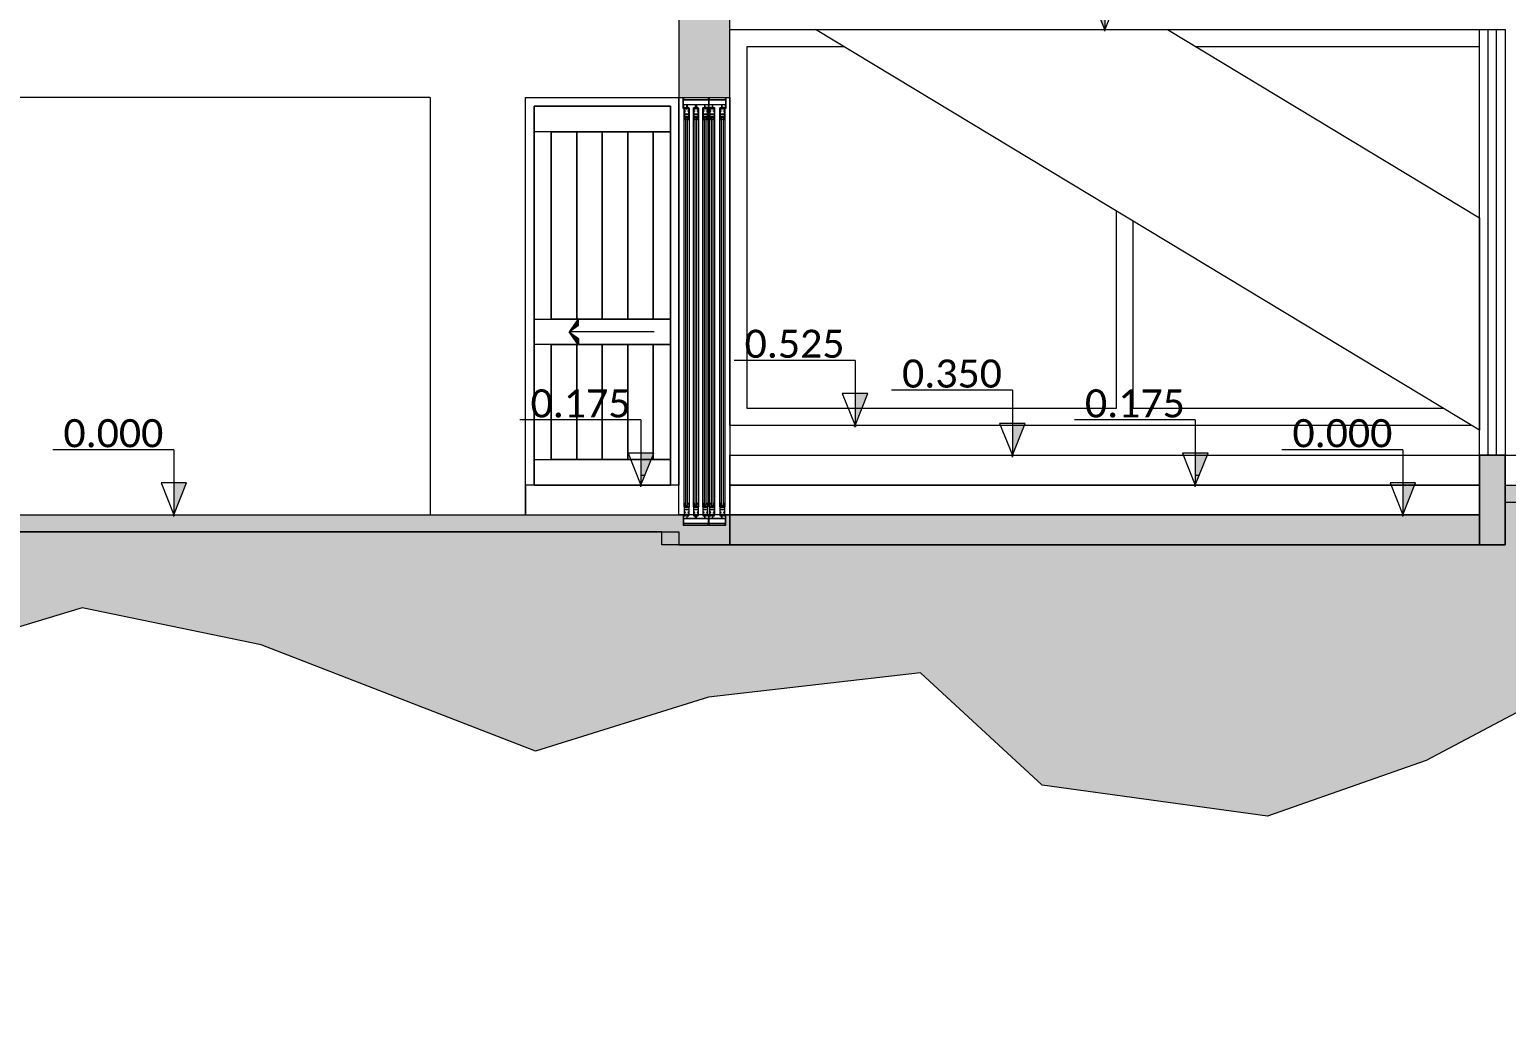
# Model space of a CAD drawing. Header units: metres. Extents: x -197 to 1099, y -24 to 14.
# Drawn here: x 121.35 to 130.03, y -2.99 to 2.85 of the extents above; entities that cross this region are included whole.
import ezdxf
from ezdxf.enums import TextEntityAlignment as Align

# ---------------------------------------------------------------- set-up
doc = ezdxf.new("R2010")
doc.units = ezdxf.units.M
doc.header["$LTSCALE"] = 0.001
doc.header["$PDMODE"] = 34
doc.header["$PDSIZE"] = 0.01
doc.layers.get('0').update_dxf_attribs({"lineweight": 13, "true_color": 0x000000})
for name, color, linetype, lineweight, true_color in [('Jach-Anotaciones-CalidaddeLínea  0.13', 7, 'Continuous', 13, 0x000000), ('Jach-Anotaciones-CalidaddeLínea 0.09', 7, 'Continuous', 9, 0x000000), ('Jach-Anotaciones-Hatch-Lum100%', 7, 'Continuous', 13, 0x000000), ('Jach-Anotaciones-Hatch-Lum50%', 9, 'Continuous', 13, 0x808080), ('Jach-Anotaciones-Hatch-Lum80%', 250, 'Continuous', 13, 0x333333), ('JACH-Anotaciones-Lineas-REFERENCIAS', 7, 'Continuous', 13, 0x000000), ('Jach-Anotaciones-LineasDetalle0.09mm', 7, 'Continuous', 15, 0x000000), ('Jach-Anotaciones-LineasDetalle0.15mm', 7, 'Continuous', 15, 0x000000), ('JACH-Anotaciones-Textos-Lum75% @ 0.075', 7, 'Continuous', 13, 0x404040), ('JACH-Arq-Puertas01-', 7, 'Continuous', 13, 0x404040)]:
    doc.layers.add(name, color=color, linetype=linetype, lineweight=lineweight, true_color=true_color)
doc.styles.add('02a-Calibri-JACH(1.8mm)', font='calibri.ttf', dxfattribs={"height": 2.2})
pattern_1 = [(0, (169.421, 45.032), (0, 6.985), [5.08, -1.905]), (90, (169.421, 45.032), (-6.985, 4e-16), [5.08, -1.905])]

# ---------------------------------------------------------------- blocks, each defined once
blk = doc.blocks.new('A$C51db089b')
at = {"layer": 'Jach-Anotaciones-Hatch-Lum50%', "lineweight": 0, "ltscale": 100}
h = blk.add_hatch(color=256, dxfattribs=at)
h.dxf.hatch_style = 1
h.paths.add_polyline_path([(0, 0.0776), (0.0554, 0.1173), (0.0554, 0.1552)])
h = blk.add_hatch(color=256, dxfattribs=at)
h.dxf.hatch_style = 1
h.paths.add_polyline_path([(0, 0.0776), (0.0554, 0.038), (0.0554, 0)])
at = {"lineweight": 0, "ltscale": 100}
for points in [[(0, 0.0776), (0.0554, 0.1173), (0.0554, 0.1552)], [(0, 0.0776), (0.0554, 0.038), (0.0554, 0)]]:
    blk.add_lwpolyline(points, close=True, dxfattribs=at)
blk.add_lwpolyline([(0.5, 0.0776), (0, 0.0776)], dxfattribs=at)
blk = doc.blocks.new('*U638')
at = {"lineweight": 0, "ltscale": 100}
h = blk.add_hatch(dxfattribs=at)
h.set_pattern_fill('ANGLE', color=256)
h.set_pattern_definition(pattern_1)
h.paths.add_polyline_path([(0, 2.5), (0, 0), (1, 2.5)])
h = blk.add_hatch(color=256, dxfattribs=at)
h.dxf.hatch_style = 1
h.paths.add_polyline_path([(0, 2.5), (0, 0), (1, 2.5)])
for points in [[(0, 5.1), (-9.47, 5.1)], [(0, 5.1), (0, 1.25)]]:
    blk.add_lwpolyline(points, dxfattribs=at)
for points in [[(0, 0), (1, 2.5), (-1, 2.5)], [(0, 2.5), (0, 0), (1, 2.5)]]:
    blk.add_lwpolyline(points, close=True, dxfattribs=at)
blk.add_point((0, 0), dxfattribs=at)
at = {"lineweight": 0, "ltscale": 100, "style": '02a-Calibri-JACH(1.8mm)'}
blk.add_attdef('ALT', text='', height=2.2, dxfattribs=at).set_placement((-4.73, 6.4), align=Align.MIDDLE_CENTER)
blk = doc.blocks.new('*U639')
at = {"lineweight": 0, "ltscale": 100}
h = blk.add_hatch(dxfattribs=at)
h.set_pattern_fill('ANGLE', color=256)
h.set_pattern_definition(pattern_1)
h.paths.add_polyline_path([(0, 2.5), (0, 0), (1, 2.5)])
h = blk.add_hatch(color=256, dxfattribs=at)
h.dxf.hatch_style = 1
h.paths.add_polyline_path([(0, 2.5), (0, 0), (1, 2.5)])
for points in [[(0, 5.1), (-9.47, 5.1)], [(0, 5.1), (0, 1.25)]]:
    blk.add_lwpolyline(points, dxfattribs=at)
for points in [[(0, 0), (1, 2.5), (-1, 2.5)], [(0, 2.5), (0, 0), (1, 2.5)]]:
    blk.add_lwpolyline(points, close=True, dxfattribs=at)
blk.add_point((0, 0), dxfattribs=at)
at = {"lineweight": 0, "ltscale": 100, "style": '02a-Calibri-JACH(1.8mm)'}
blk.add_attdef('ALT', text='', height=2.2, dxfattribs=at).set_placement((-4.73, 6.4), align=Align.MIDDLE_CENTER)
blk = doc.blocks.new('*U666')
at = {"lineweight": 0, "ltscale": 100}
h = blk.add_hatch(dxfattribs=at)
h.set_pattern_fill('ANGLE', color=256)
h.set_pattern_definition(pattern_1)
h.paths.add_polyline_path([(0, 2.5), (0, 0), (1, 2.5)])
h = blk.add_hatch(color=256, dxfattribs=at)
h.dxf.hatch_style = 1
h.paths.add_polyline_path([(0, 2.5), (0, 0), (1, 2.5)])
for points in [[(0, 5.1), (-9.47, 5.1)], [(0, 5.1), (0, 1.25)]]:
    blk.add_lwpolyline(points, dxfattribs=at)
for points in [[(0, 0), (1, 2.5), (-1, 2.5)], [(0, 2.5), (0, 0), (1, 2.5)]]:
    blk.add_lwpolyline(points, close=True, dxfattribs=at)
blk.add_point((0, 0), dxfattribs=at)
at = {"lineweight": 0, "ltscale": 100, "style": '02a-Calibri-JACH(1.8mm)'}
blk.add_attdef('ALT', text='', height=2.2, dxfattribs=at).set_placement((-4.73, 6.4), align=Align.MIDDLE_CENTER)
blk = doc.blocks.new('*U667')
at = {"lineweight": 0, "ltscale": 100}
h = blk.add_hatch(dxfattribs=at)
h.set_pattern_fill('ANGLE', color=256)
h.set_pattern_definition(pattern_1)
h.paths.add_polyline_path([(0, 2.5), (0, 0), (1, 2.5)])
h = blk.add_hatch(color=256, dxfattribs=at)
h.dxf.hatch_style = 1
h.paths.add_polyline_path([(0, 2.5), (0, 0), (1, 2.5)])
for points in [[(0, 5.1), (-9.47, 5.1)], [(0, 5.1), (0, 1.25)]]:
    blk.add_lwpolyline(points, dxfattribs=at)
for points in [[(0, 0), (1, 2.5), (-1, 2.5)], [(0, 2.5), (0, 0), (1, 2.5)]]:
    blk.add_lwpolyline(points, close=True, dxfattribs=at)
blk.add_point((0, 0), dxfattribs=at)
at = {"lineweight": 0, "ltscale": 100, "style": '02a-Calibri-JACH(1.8mm)'}
blk.add_attdef('ALT', text='', height=2.2, dxfattribs=at).set_placement((-4.73, 6.4), align=Align.MIDDLE_CENTER)
blk = doc.blocks.new('*U668')
at = {"lineweight": 0, "ltscale": 100}
h = blk.add_hatch(dxfattribs=at)
h.set_pattern_fill('ANGLE', color=256)
h.set_pattern_definition(pattern_1)
h.paths.add_polyline_path([(0, 2.5), (0, 0), (1, 2.5)])
h = blk.add_hatch(color=256, dxfattribs=at)
h.dxf.hatch_style = 1
h.paths.add_polyline_path([(0, 2.5), (0, 0), (1, 2.5)])
for points in [[(0, 5.1), (-9.47, 5.1)], [(0, 5.1), (0, 1.25)]]:
    blk.add_lwpolyline(points, dxfattribs=at)
for points in [[(0, 0), (1, 2.5), (-1, 2.5)], [(0, 2.5), (0, 0), (1, 2.5)]]:
    blk.add_lwpolyline(points, close=True, dxfattribs=at)
blk.add_point((0, 0), dxfattribs=at)
at = {"lineweight": 0, "ltscale": 100, "style": '02a-Calibri-JACH(1.8mm)'}
blk.add_attdef('ALT', text='', height=2.2, dxfattribs=at).set_placement((-4.73, 6.4), align=Align.MIDDLE_CENTER)
blk = doc.blocks.new('*U669')
at = {"lineweight": 0, "ltscale": 100}
h = blk.add_hatch(dxfattribs=at)
h.set_pattern_fill('ANGLE', color=256)
h.set_pattern_definition(pattern_1)
h.paths.add_polyline_path([(0, 2.5), (0, 0), (1, 2.5)])
h = blk.add_hatch(color=256, dxfattribs=at)
h.dxf.hatch_style = 1
h.paths.add_polyline_path([(0, 2.5), (0, 0), (1, 2.5)])
for points in [[(0, 5.1), (-9.47, 5.1)], [(0, 5.1), (0, 1.25)]]:
    blk.add_lwpolyline(points, dxfattribs=at)
for points in [[(0, 0), (1, 2.5), (-1, 2.5)], [(0, 2.5), (0, 0), (1, 2.5)]]:
    blk.add_lwpolyline(points, close=True, dxfattribs=at)
blk.add_point((0, 0), dxfattribs=at)
at = {"lineweight": 0, "ltscale": 100, "style": '02a-Calibri-JACH(1.8mm)'}
blk.add_attdef('ALT', text='', height=2.2, dxfattribs=at).set_placement((-4.73, 6.4), align=Align.MIDDLE_CENTER)
blk = doc.blocks.new('*U674')
at = {"lineweight": 0, "ltscale": 100}
h = blk.add_hatch(dxfattribs=at)
h.set_pattern_fill('ANGLE', color=256)
h.set_pattern_definition(pattern_1)
h.paths.add_polyline_path([(0, 2.5), (0, 0), (1, 2.5)])
h = blk.add_hatch(color=256, dxfattribs=at)
h.dxf.hatch_style = 1
h.paths.add_polyline_path([(0, 2.5), (0, 0), (1, 2.5)])
for points in [[(0, 5.1), (-9.47, 5.1)], [(0, 5.1), (0, 1.25)]]:
    blk.add_lwpolyline(points, dxfattribs=at)
for points in [[(0, 0), (1, 2.5), (-1, 2.5)], [(0, 2.5), (0, 0), (1, 2.5)]]:
    blk.add_lwpolyline(points, close=True, dxfattribs=at)
blk.add_point((0, 0), dxfattribs=at)
at = {"lineweight": 0, "ltscale": 100, "style": '02a-Calibri-JACH(1.8mm)'}
blk.add_attdef('ALT', text='', height=2.2, dxfattribs=at).set_placement((-4.73, 6.4), align=Align.MIDDLE_CENTER)

msp = doc.modelspace()

# ---------------------------------------------------------------- hatches: boundary and pattern name
at = {"layer": 'Jach-Anotaciones-Hatch-Lum100%', "ltscale": 100}
h = msp.add_hatch(color=256, dxfattribs=at)
h.dxf.hatch_style = 1
h.paths.add_polyline_path([(125.46665, 3.15), (125.16665, 3.15), (125.16665, 2.45), (125.46665, 2.45)])
h = msp.add_hatch(color=256, dxfattribs=at)
h.dxf.hatch_style = 1
h.paths.add_polyline_path([(129.86665, 0.35), (130.01665, 0.35), (130.01665, -0.175), (129.86665, -0.175)])
h = msp.add_hatch(color=256, dxfattribs=at)
h.dxf.hatch_style = 1
h.paths.add_polyline_path([(138.20222, -0.27395), (137.00815, -0.09982), (130.01665, 0.07497), (130.01665, 0.175), (137.01665, 0), (138.21665, -0.175)])
h = msp.add_hatch(color=256, dxfattribs=at)
h.dxf.hatch_style = 1
h.paths.add_polyline_path([(125.06665, -0.1), (115.10666, -0.1), (114.60666, -0.1), (114.60666, 0), (115.00666, 0), (118.96165, 0), (118.96165, -0.06049), (119.21165, -0.06049), (119.21165, 0), (125.19165, 0), (125.19165, -0.06049), (125.44165, -0.06049), (125.44165, 0), (125.46665, 0), (125.46665, -0.175), (125.06665, -0.175)])
at = {"layer": 'Jach-Anotaciones-Hatch-Lum50%', "ltscale": 100}
h = msp.add_hatch(dxfattribs=at)
h.set_pattern_fill('GRAVEL', color=256, scale=0.0025, angle=315)
h.set_pattern_definition([(183.0127875, (-159.9347274, 0.0125724), (-0.763321770294, -0.04490128055), [0.008543036, -0.845762091]), (139.969741, (-159.9432587, 0.0121233), (0.583716650214, -0.493914083888), [0.014660118, -1.451351222]), (87.5104471, (-159.954484, 0.0215526), (-0.044901280243, -0.94292689273), [0.010337038, -1.02336807]), (222.273689, (-159.9832208, 0.0278388), (0.942926892802, 0.853124331403), [0.013350113, -1.321660936]), (247.8336542, (-159.993099, 0.0188585), (0.31430896421, 0.763321770302), [0.013090842, -1.295995194]), (312.273689, (-159.9980382, 0.0067352), (-0.853124331403, 0.942926892802), [0.013350113, -1.321660936]), (352.6942405, (-159.989058, -0.003143), (-1.03272945393, 0.134703841757), [0.017654842, -1.747827883]), (27.2553284, (-159.9715465, -0.0053882), (1.302137137613, 0.673519208969), [0.016667988, -1.650131415]), (76.4295656, (-159.956729, 0.002245), (0.224506402944, 0.942926892732), [0.013395325, -1.326138642]), (130.2363583, (-159.953586, 0.0152664), (0.44901280597, -0.53881536733), [0.015292832, -0.749348424]), (177.3974378, (-159.9634642, 0.0269408), (-1.032729453925, 0.04490128057), [0.019776948, -1.957919313]), (93.8140748, (-159.9392176, -0.0170625), (-0.04490128056, 0.58371664787), [0.006750113, -0.668264146]), (126.4692344, (-159.9396666, -0.0103273), (0.493914086776, -0.673519208994), [0.01284205, -1.271365975]), (180, (-159.9473, 0), (-0.0449012806, -0.0449012806), [0.008980234, -0.080822328]), (158.1985905, (-159.945055, 0.008531), (0.31430896423, -0.13470384184), [0.004836033, -0.478765559]), (246.8014095, (-159.949545, 0.010327), (0.0898025612, 0.17960512243), [0.00683914, -0.335118825]), (345.9637565, (-159.952239, 0.004041), (0.22450640303, -0.0449012806), [0.011107992, -0.359157454]), (116.565051, (-159.941463, 0.001347), (0.0449012806, -0.1347038418), [0.008032179, -0.192772453]), (331.3895403, (-159.9755876, 0.03637), (0.58371664787, -0.314308964237), [0.0112522, -1.113970667]), (25.346176, (-159.9657093, 0.030982), (-0.67351920909, -0.314308964215), [0.009439974, -0.934555392]), (248.1985905, (-159.932482, 0.010327), (0.13470384184, 0.31430896423), [0.009672002, -0.47392959]), (298.6104597, (-159.9360745, 0.001347), (-0.31430896428, 0.583716647847), [0.0112522, -1.113970667]), (294.4439548, (-160.0034264, 0.008531), (-0.13470384182, 0.31430896424), [0.01085088, -0.531693358]), (249.7751406, (-159.9989363, -0.001347), (0.26940768324, 0.71842048983), [0.009091803, -0.900089835]), (21.8014095, (-159.976935, -0.035023), (0.31430896423, 0.13470384184), [0.009672003, -0.47392959]), (332.3540246, (-159.9679544, -0.031431), (-0.763321770317, 0.4041115254), [0.010644568, -1.0538094]), (24.4439548, (-159.998936, -0.013021), (-0.31430896424, -0.13470384181), [0.00542544, -0.537118798]), (56.3099325, (-159.979629, -0.032329), (0.1347038418, 0.224506403), [0.003237865, -0.320549874]), (120.9637565, (-159.977833, -0.029635), (0.0898025612, -0.1796051224), [0.013090842, -0.248726365]), (141.009006, (-159.984568, -0.0184095), (0.49391408668, -0.404111525422), [0.012131675, -1.201034122]), (258.6900675, (-159.95628, 0), (0.0449012806, 0.1347038418), [0.009158097, -0.219794409]), (308.1572266, (-159.958076, -0.0089803), (0.673519209125, -0.853124331466), [0.015988919, -1.582900227]), (15.945396, (-159.948198, -0.0215526), (-0.49391408666, -0.13470384181), [0.006537706, -0.647234808]), (45, (-159.94191, -0.019757), (2e-17, 0.089802561), [0.00381, -0.05969]), (75.2564372, (-159.984119, -0.0161645), (-0.13470384185, -0.49391408665), [0.008821674, -0.87334852]), (3.0127875, (-159.981874, -0.007633), (0.763321770294, 0.04490128055), [0.017086072, -0.837219055]), (315, (-159.96481, -0.006735), (0.089802561, -2e-17), [0.01651, -0.04699]), (280.3048465, (-159.953137, -0.0184095), (0.13470384223, -0.76332177022), [0.010040239, -0.993982918]), (209.054604, (-159.951341, -0.028288), (-0.22450640302, -0.13470384182), [0.009245727, -0.453041251]), (162.6459754, (-159.959423, -0.032778), (-1.302137137527, 0.40411152554), [0.015053627, -1.49031161]), (130.4260787, (-159.9737915, -0.0282878), (-0.538815367264, 0.628617928475), [0.015925736, -1.576646161])])
h.paths.add_polyline_path([(125.46665, 0), (129.86665, 0), (129.86665, -0.175), (125.46665, -0.175)])
at = {"layer": 'Jach-Anotaciones-Hatch-Lum80%', "ltscale": 100}
h = msp.add_hatch(dxfattribs=at)
h.set_pattern_fill('EARTH', color=256, scale=0.03, angle=45, double=1)
h.set_pattern_definition([(45, (-118.89536, 0.1), (0, 0.26940768), [0.1905, -0.1905]), (45, (-118.94587, 0.15051), (0, 0.26940768), [0.1905, -0.1905]), (45, (-118.99639, 0.20103), (0, 0.26940768), [0.1905, -0.1905]), (135, (-118.99639, 0.2347), (-0.26940768, 0), [0.1905, -0.1905]), (135, (-118.94587, 0.28522), (-0.26940768, 0), [0.1905, -0.1905]), (135, (-118.89536, 0.33573), (-0.26940768, 0), [0.1905, -0.1905])])
h.paths.add_polyline_path([(98.50666, 0.1), (98.50666, -0.3), (100.40666, -0.3), (100.40666, -1.7), (109.30666, -1.7), (109.30666, -1.31), (109.80666, -1.31), (109.80666, -1.07), (110.30666, -1.07), (110.30666, -0.83), (110.80962, -0.83), (110.80962, -0.59), (111.30666, -0.59), (111.30666, -0.35), (113.00666, -0.35), (113.00666, -0.3), (114.60666, -0.3), (114.75666, -0.3), (114.75666, -0.1), (125.16665, -0.1), (125.16665, -0.175), (125.46665, -0.175), (130.01665, -0.175), (130.01665, 0.07497), (137.01665, -0.10106), (138.20222, -0.27395), (138.21665, -0.175), (139.12761, -0.175), (139.06551, -1.16151), (138.95686, -1.58676), (136.87458, -1.46914), (135.25401, -0.88102), (133.80955, -1.14373), (132.92232, -1.55089), (130.15196, -1.12563), (129.55444, -1.44231), (128.62193, -1.76804), (127.30013, -1.58708), (126.58491, -0.92658), (125.33968, -1.07018), (124.32569, -1.38686), (122.71418, -0.76255), (121.66398, -0.5454), (120.39461, -0.92816), (119.83519, -1.25114), (118.39569, -1.33257), (117.78746, -0.93411), (117.05747, -0.84928), (116.59345, -1.1264), (115.92005, -1.33565), (114.91596, -1.39942), (114.11768, -1.66535), (113.35575, -2.18756), (112.36345, -2.32202), (111.40493, -2.32559), (110.74428, -2.90331), (109.79919, -2.79327), (108.7807, -2.62821), (108.45489, -2.76576), (107.85848, -2.77493), (106.45992, -2.87578), (104.24859, -2.72905), (102.62451, -2.49063), (101.78952, -2.47229), (101.01877, -2.98582), (100.69362, -2.82101), (99.06179, -2.55508), (98.8324, -2.27081), (98.16258, -1.57388), (96.6853, -1.36297), (95.96042, -1.37214), (93.86456, -1.76681), (91.96521, -1.39084), (91.01094, -1.05154), (90.24937, -1.30831), (90.21447, -0.74893), (90.6069, 0.1)])

# ---------------------------------------------------------------- linework, layer by layer
at = {"layer": 'Jach-Anotaciones-CalidaddeLínea  0.13', "ltscale": 100}
for points in [[(125.46665, 3.15), (125.16665, 3.15), (125.16665, 2.45), (125.46665, 2.45)], [(125.56665, 2.75), (127.73331, 2.75), (127.73331, 0.625), (125.56665, 0.625)], [(125.16665, 2.45), (125.46665, 2.45), (125.46665, 0), (125.16665, 0)], [(125.46665, 0.35), (129.86665, 0.35), (129.86665, 0.175), (125.46665, 0.175)], [(129.86665, 0.35), (130.01665, 0.35), (130.01665, -0.175), (129.86665, -0.175)], [(130.01665, 0.35), (131.26665, 0.35), (131.26665, 0.145), (130.01665, 0.175)], [(124.26665, 0), (125.16665, 0), (125.16665, 0.175), (124.26665, 0.175)], [(125.46665, 0.175), (129.86665, 0.175), (129.86665, 0), (125.46665, 0)], [(138.20222, -0.27395), (137.00815, -0.09982), (130.01665, 0.07497), (130.01665, 0.175), (137.01665, 0), (138.21665, -0.175)], [(125.06665, -0.1), (115.10666, -0.1), (114.60666, -0.1), (114.60666, 0), (115.00666, 0), (115.00666, 0), (118.96165, 0), (118.96165, -0.06049), (119.21165, -0.06049), (119.21165, 0), (125.19165, 0), (125.19165, -0.06049), (125.44165, -0.06049), (125.44165, 0), (125.46665, 0), (125.46665, -0.175), (125.06665, -0.175)], [(125.46665, 0), (129.86665, 0), (129.86665, -0.175), (125.46665, -0.175)], [(125.46665, 0), (129.86665, 0), (129.86665, -0.175), (125.46665, -0.175)]]:
    msp.add_lwpolyline(points, close=True, dxfattribs=at)
for points in [[(129.86665, 0.525), (125.46665, 0.525), (125.46665, 2.85), (129.86665, 2.85)], [(129.86665, 0.625), (127.83331, 0.625), (127.83331, 2.75), (129.86665, 2.75)], [(123.70665, 2.45), (119.36665, 2.45)], [(123.70665, 2.45), (123.70665, 0), (124.26665, 0), (124.26665, 2.45)], [(124.26665, 2.45), (125.29165, 2.45)], [(125.16665, 2.45), (125.41665, 2.45)]]:
    msp.add_lwpolyline(points, dxfattribs=at)
at = {"layer": 'Jach-Anotaciones-CalidaddeLínea 0.09'}
msp.add_lwpolyline([(130.15196, -1.12563), (129.55444, -1.44231), (128.62193, -1.76804), (127.30013, -1.58708), (126.58491, -0.92658), (125.33968, -1.07018), (124.32569, -1.38686), (122.71418, -0.76255), (121.66398, -0.5454), (120.39461, -0.92816), (119.83519, -1.25114), (118.39569, -1.33257), (117.78746, -0.93411), (117.05747, -0.84928), (116.59345, -1.1264), (115.92005, -1.33565), (114.91596, -1.39942), (114.11768, -1.66535), (113.35575, -2.18756), (112.36345, -2.32202)], dxfattribs=at)
at = {"layer": 'Jach-Anotaciones-Hatch-Lum50%', "ltscale": 100}
msp.add_lwpolyline([(125.19727, 2.35366), (125.2263, 2.35366), (125.2263, 0.04762), (125.19727, 0.04762)], close=True, dxfattribs=at)
at = {"layer": 'Jach-Anotaciones-LineasDetalle0.09mm', "ltscale": 100}
msp.add_lwpolyline([(129.96665, 2.85), (130.01665, 2.85), (130.01665, 0.35), (129.96665, 0.35)], close=True, dxfattribs=at)
at = {"layer": 'Jach-Anotaciones-LineasDetalle0.15mm', "ltscale": 100}
for points in [[(125.26665, 2.43938), (125.34028, 2.43938), (125.34028, 2.44577), (125.3397, 2.44577, -0.2763828), (125.3371, 2.44732, -0.829157), (125.3383, 2.44797, 0.2763828), (125.3397, 2.44713), (125.34028, 2.44713), (125.34028, 2.45), (125.34165, 2.45), (125.34165, 2.38643), (125.34028, 2.38643), (125.34028, 2.40717), (125.31979, 2.40717), (125.31979, 2.38643, 1), (125.32323, 2.38643), (125.32323, 2.39476), (125.32459, 2.39476), (125.32459, 2.38643, -1), (125.31843, 2.38643), (125.31843, 2.40717), (125.26973, 2.40717), (125.26973, 2.38643, -0.4142136), (125.26665, 2.38335, -0.4142136), (125.26357, 2.38643), (125.26357, 2.40717), (125.21486, 2.40717), (125.21486, 2.38643, -1), (125.2087, 2.38643), (125.2087, 2.39476), (125.21007, 2.39476), (125.21007, 2.38643, 1), (125.2135, 2.38643), (125.2135, 2.40717), (125.19301, 2.40717), (125.19301, 2.38643), (125.19165, 2.38643), (125.19165, 2.45), (125.19301, 2.45), (125.19301, 2.44713), (125.19359, 2.44713, 0.2763828), (125.19499, 2.44797, -0.829157), (125.19619, 2.44732, -0.2763828), (125.19359, 2.44577), (125.19301, 2.44577), (125.19301, 2.43938)], [(125.36357, 2.40717), (125.36486, 2.40717), (125.36486, 2.38643, -1), (125.3587, 2.38643), (125.3587, 2.39476), (125.36007, 2.39476), (125.36007, 2.38643, 1), (125.3635, 2.38643), (125.3635, 2.40717), (125.34301, 2.40717), (125.34301, 2.38643), (125.34165, 2.38643), (125.34165, 2.45), (125.34301, 2.45), (125.34301, 2.44713), (125.34359, 2.44713, 0.2763828), (125.34499, 2.44797, -0.829157), (125.34619, 2.44732, -0.2763828), (125.34359, 2.44577), (125.34301, 2.44577), (125.34301, 2.43938), (125.36665, 2.43938), (125.44028, 2.43938), (125.44028, 2.44577), (125.4397, 2.44577, -0.2763828), (125.4371, 2.44732, -0.829157), (125.4383, 2.44797, 0.2763828), (125.4397, 2.44713), (125.44028, 2.44713), (125.44028, 2.45), (125.44165, 2.45), (125.44165, 2.38643), (125.44028, 2.38643), (125.44028, 2.40717), (125.41979, 2.40717), (125.41979, 2.38643, 1), (125.42323, 2.38643), (125.42323, 2.39476), (125.42459, 2.39476), (125.42459, 2.38643, -1), (125.41843, 2.38643), (125.41843, 2.40717), (125.36973, 2.40717)], [(125.26665, 2.40717), (125.26493, 2.40717), (125.26493, 2.38643, 0.4142136), (125.26665, 2.38471, 0.4142136), (125.26836, 2.38643), (125.26836, 2.40717)], [(125.26665, -0.04987), (125.34028, -0.04987), (125.34028, -0.05626), (125.3397, -0.05626, 0.2763828), (125.3371, -0.05781, 0.829157), (125.3383, -0.05846, -0.2763828), (125.3397, -0.05762), (125.34028, -0.05762), (125.34028, -0.06049), (125.34165, -0.06049), (125.34165, 0), (125.34028, 0), (125.34028, -0.02173), (125.31979, -0.02173), (125.31979, 0, -1), (125.32323, 0), (125.32323, -0.00278), (125.32459, -0.00278), (125.32459, 0, 1), (125.31843, 0), (125.31843, -0.02173), (125.26973, -0.02173), (125.26973, 0, 0.4142136), (125.26665, 0.00308, 0.4142136), (125.26357, 0), (125.26357, -0.02173), (125.21486, -0.02173), (125.21486, 0, 1), (125.2087, 0), (125.2087, -0.00278), (125.21007, -0.00278), (125.21007, 0, -1), (125.2135, 0), (125.2135, -0.02173), (125.19301, -0.02173), (125.19301, 0), (125.19165, 0), (125.19165, -0.06049), (125.19301, -0.06049), (125.19301, -0.05762), (125.19359, -0.05762, -0.2763828), (125.19499, -0.05846, 0.829157), (125.19619, -0.05781, 0.2763828), (125.19359, -0.05626), (125.19301, -0.05626), (125.19301, -0.04987)], [(125.26665, -0.02173), (125.26493, -0.02173), (125.26493, 0, -0.4142136), (125.26665, 0.00172, -0.4142136), (125.26836, 0), (125.26836, -0.02173)], [(125.36357, -0.02173), (125.36486, -0.02173), (125.36486, 0, 1), (125.3587, 0), (125.3587, -0.00278), (125.36007, -0.00278), (125.36007, 0, -1), (125.3635, 0), (125.3635, -0.02173), (125.34301, -0.02173), (125.34301, 0), (125.34165, 0), (125.34165, -0.06049), (125.34301, -0.06049), (125.34301, -0.05762), (125.34359, -0.05762, -0.2763828), (125.34499, -0.05846, 0.829157), (125.34619, -0.05781, 0.2763828), (125.34359, -0.05626), (125.34301, -0.05626), (125.34301, -0.04987), (125.36665, -0.04987), (125.44028, -0.04987), (125.44028, -0.05626), (125.4397, -0.05626, 0.2763828), (125.4371, -0.05781, 0.829157), (125.4383, -0.05846, -0.2763828), (125.4397, -0.05762), (125.44028, -0.05762), (125.44028, -0.06049), (125.44165, -0.06049), (125.44165, 0), (125.44028, 0), (125.44028, -0.02173), (125.41979, -0.02173), (125.41979, 0, -1), (125.42323, 0), (125.42323, -0.00278), (125.42459, -0.00278), (125.42459, 0, 1), (125.41843, 0), (125.41843, -0.02173), (125.36973, -0.02173)]]:
    msp.add_lwpolyline(points, format="xyb", close=True, dxfattribs=at)
for points in [[(125.26357, 2.40854), (125.19301, 2.40854), (125.19301, 2.43802), (125.26665, 2.43802), (125.34028, 2.43802), (125.34028, 2.40854)], [(125.36357, 2.40854), (125.34301, 2.40854), (125.34301, 2.43802), (125.36665, 2.43802), (125.44028, 2.43802), (125.44028, 2.40854)], [(125.26357, -0.02309), (125.19301, -0.02309), (125.19301, -0.04851), (125.26665, -0.04851), (125.34028, -0.04851), (125.34028, -0.02309)], [(125.36357, -0.02309), (125.34301, -0.02309), (125.34301, -0.04851), (125.36665, -0.04851), (125.44028, -0.04851), (125.44028, -0.02309)]]:
    msp.add_lwpolyline(points, close=True, dxfattribs=at)
at = {"layer": 'JACH-Arq-Puertas01-', "ltscale": 100}
for points in [[(124.26665, 2.45), (125.16665, 2.45), (125.16665, 0.175), (124.26665, 0.175)], [(124.31665, 0.175), (125.11665, 0.175), (125.11665, 2.4), (124.31665, 2.4)], [(124.31665, 2.4), (125.11665, 2.4), (125.11665, 0.175), (124.31665, 0.175)], [(124.31665, 2.4), (125.11665, 2.4), (125.11665, 2.25), (124.31665, 2.25)], [(124.41665, 2.25), (124.31665, 2.25), (124.31665, 1.15), (124.41665, 1.15)], [(124.41665, 1.15), (125.01665, 1.15), (125.01665, 2.25), (124.41665, 2.25)], [(125.01665, 2.25), (125.11665, 2.25), (125.11665, 1.15), (125.01665, 1.15)], [(124.31665, 1.15), (125.11665, 1.15), (125.11665, 1), (124.31665, 1)], [(124.41665, 1), (124.31665, 1), (124.31665, 0.325), (124.41665, 0.325)], [(124.41665, 0.325), (125.01665, 0.325), (125.01665, 1), (124.41665, 1)], [(125.01665, 1), (125.11665, 1), (125.11665, 0.325), (125.01665, 0.325)], [(124.31665, 0.325), (125.11665, 0.325), (125.11665, 0.175), (124.31665, 0.175)]]:
    msp.add_lwpolyline(points, close=True, dxfattribs=at)
at = {"layer": 'JACH-Arq-Puertas01-', "linetype": 'ByBlock', "ltscale": 100}
for points in [[(124.41665, 2.25), (124.56665, 2.25), (124.56665, 1.15), (124.41665, 1.15)], [(124.56665, 2.25), (124.71665, 2.25), (124.71665, 1.15), (124.56665, 1.15)], [(124.71665, 2.25), (124.86665, 2.25), (124.86665, 1.15), (124.71665, 1.15)], [(124.86665, 2.25), (125.01665, 2.25), (125.01665, 1.15), (124.86665, 1.15)], [(124.41665, 1), (124.56665, 1), (124.56665, 0.325), (124.41665, 0.325)], [(124.56665, 1), (124.71665, 1), (124.71665, 0.325), (124.56665, 0.325)], [(124.71665, 1), (124.86665, 1), (124.86665, 0.325), (124.71665, 0.325)], [(124.86665, 1), (125.01665, 1), (125.01665, 0.325), (124.86665, 0.325)]]:
    msp.add_lwpolyline(points, close=True, dxfattribs=at)

# ---------------------------------------------------------------- block references
at = {"ltscale": 100}
msp.add_blockref('A$C51db089b', (124.52247, 0.99738), dxfattribs=at)
at = {"layer": 'JACH-Anotaciones-Textos-Lum75% @ 0.075', "ltscale": 100, "xscale": 0.075, "yscale": 0.075, "zscale": 0.075}
for name, p, values in [('*U669', (124.94412, 0.175), {'ALT': '0.175'}), ('*U638', (122.20165, 0), {'ALT': '0.000'})]:
    msp.add_blockref(name, p, dxfattribs=at).add_auto_attribs(values)

# ---------------------------------------------------------------- next in the draw order: wipeouts: each hides what was drawn before it
at = {"ltscale": 100}
for points, layer in [([(125.20743, 2.333), (125.21614, 2.333), (125.21614, 0.05246), (125.20743, 0.05246)], 'Jach-Anotaciones-Hatch-Lum50%'), ([(129.86665, 0.49765), (125.96847, 2.85), (128.03522, 2.85), (129.86665, 1.74483)], 'JACH-Anotaciones-Lineas-REFERENCIAS')]:
    msp.add_wipeout(points, dxfattribs=at).dxf.layer = layer

# ---------------------------------------------------------------- next in the draw order: linework, layer by layer
at = {"layer": 'Jach-Anotaciones-CalidaddeLínea  0.13', "ltscale": 100}
for points in [[(129.86665, 0.49765), (125.96847, 2.85), (128.03522, 2.85), (129.86665, 1.74483), (129.86665, 0.49765)], [(129.86665, 2.85), (130.01665, 2.85), (130.01665, 0.35), (129.86665, 0.35)]]:
    msp.add_lwpolyline(points, close=True, dxfattribs=at)
at = {"layer": 'Jach-Anotaciones-Hatch-Lum50%', "ltscale": 100}
msp.add_lwpolyline([(125.25213, 2.35366), (125.28116, 2.35366), (125.28116, 0.04762), (125.25213, 0.04762)], close=True, dxfattribs=at)
at = {"layer": 'Jach-Anotaciones-LineasDetalle0.09mm', "ltscale": 100}
msp.add_lwpolyline([(129.86665, 2.85), (129.91665, 2.85), (129.91665, 0.35), (129.86665, 0.35)], close=True, dxfattribs=at)
at = {"layer": 'Jach-Anotaciones-LineasDetalle0.15mm', "ltscale": 100}
for points in [[(125.22485, 2.35511), (125.22485, 2.37028), (125.21894, 2.37028), (125.21894, 2.37173), (125.22485, 2.37173), (125.22485, 2.38759, 0.3728247), (125.22194, 2.39094), (125.22194, 2.38335), (125.22049, 2.38335), (125.21882, 2.38335), (125.21882, 2.38554, -1), (125.21979, 2.38554), (125.21979, 2.38432), (125.22049, 2.38432), (125.22049, 2.39146), (125.21979, 2.39146), (125.21979, 2.39023, -1), (125.21882, 2.39023), (125.21882, 2.39243), (125.22146, 2.39243), (125.22146, 2.39243, -0.4142136), (125.2263, 2.38759), (125.2263, 2.32469, -0.4142136), (125.22146, 2.31985), (125.21759, 2.31985), (125.21759, 2.32469), (125.21904, 2.32469), (125.21904, 2.3213), (125.22146, 2.3213, 0.4142136), (125.22485, 2.32469), (125.22485, 2.33881), (125.19872, 2.33881), (125.19872, 2.32469, 0.4142136), (125.20211, 2.3213), (125.20452, 2.3213), (125.20452, 2.32469), (125.20598, 2.32469), (125.20598, 2.31985), (125.20211, 2.31985, -0.4142136), (125.19727, 2.32469), (125.19727, 2.38759, -0.4142136), (125.20211, 2.39243), (125.20211, 2.39243), (125.20474, 2.39243), (125.20474, 2.39023, -1), (125.20377, 2.39023), (125.20377, 2.39146), (125.20307, 2.39146), (125.20307, 2.38432), (125.20377, 2.38432), (125.20377, 2.38554, -1), (125.20474, 2.38554), (125.20474, 2.38335), (125.20307, 2.38335), (125.20162, 2.38335), (125.20162, 2.39094, 0.3728247), (125.19872, 2.38759), (125.19872, 2.37173), (125.20463, 2.37173), (125.20463, 2.37028), (125.19872, 2.37028), (125.19872, 2.35511)], [(125.22485, 0.03132), (125.22485, 0.01615), (125.21894, 0.01615), (125.21894, 0.0147), (125.22485, 0.0147), (125.22485, -0.00116, -0.3728247), (125.22194, -0.00451), (125.22194, 0.00308), (125.22049, 0.00308), (125.21882, 0.00308), (125.21882, 0.00089, 1), (125.21979, 0.00089), (125.21979, 0.00211), (125.22049, 0.00211), (125.22049, -0.00503), (125.21979, -0.00503), (125.21979, -0.00381, 1), (125.21882, -0.00381), (125.21882, -0.006), (125.22146, -0.006), (125.22146, -0.006, 0.4142136), (125.2263, -0.00116), (125.2263, 0.06174, 0.4142136), (125.22146, 0.06658), (125.21759, 0.06658), (125.21759, 0.06174), (125.21904, 0.06174), (125.21904, 0.06513), (125.22146, 0.06513, -0.4142136), (125.22485, 0.06174), (125.22485, 0.04762), (125.19872, 0.04762), (125.19872, 0.06174, -0.4142136), (125.20211, 0.06513), (125.20452, 0.06513), (125.20452, 0.06174), (125.20598, 0.06174), (125.20598, 0.06658), (125.20211, 0.06658, 0.4142136), (125.19727, 0.06174), (125.19727, -0.00116, 0.4142136), (125.20211, -0.006), (125.20211, -0.006), (125.20474, -0.006), (125.20474, -0.00381, 1), (125.20377, -0.00381), (125.20377, -0.00503), (125.20307, -0.00503), (125.20307, 0.00211), (125.20377, 0.00211), (125.20377, 0.00089, 1), (125.20474, 0.00089), (125.20474, 0.00308), (125.20307, 0.00308), (125.20162, 0.00308), (125.20162, -0.00451, -0.3728247), (125.19872, -0.00116), (125.19872, 0.0147), (125.20463, 0.0147), (125.20463, 0.01615), (125.19872, 0.01615), (125.19872, 0.03132)]]:
    msp.add_lwpolyline(points, format="xyb", close=True, dxfattribs=at)
for points in [[(125.22485, 2.34026), (125.22485, 2.35366), (125.19872, 2.35366), (125.19872, 2.34026)], [(125.20743, 2.333), (125.21614, 2.333), (125.21614, 0.05246), (125.20743, 0.05246)], [(125.22485, 0.04617), (125.22485, 0.03277), (125.19872, 0.03277), (125.19872, 0.04617)]]:
    msp.add_lwpolyline(points, close=True, dxfattribs=at)
at = {"layer": 'JACH-Arq-Puertas01-', "ltscale": 100}
msp.add_lwpolyline([(124.26665, 2.45), (125.16665, 2.45), (125.16665, 0.175), (124.26665, 0.175)], close=True, dxfattribs=at)

# ---------------------------------------------------------------- next in the draw order: block references
at = {"layer": 'JACH-Anotaciones-Textos-Lum75% @ 0.075', "ltscale": 100}
ref = msp.add_blockref('*U674', (127.66665, 2.85), dxfattribs=dict(at, xscale=-0.075, yscale=0.075, zscale=0.075))
ref.add_attrib('ALT', '2.850', dxfattribs={"layer": '0', "lineweight": 0, "ltscale": 100, "height": 0.165, "style": '02a-Calibri-JACH(1.8mm)'}).set_placement((128.02161, 3.33006), align=Align.MIDDLE_CENTER)
at = {"layer": 'JACH-Anotaciones-Textos-Lum75% @ 0.075', "ltscale": 100, "xscale": 0.075, "yscale": 0.075, "zscale": 0.075}
for name, p, values in [('*U668', (126.20062, 0.525), {'ALT': '0.525'}), ('*U667', (127.12486, 0.35), {'ALT': '0.350'}), ('*U666', (128.19853, 0.175), {'ALT': '0.175'}), ('*U639', (129.41678, 0), {'ALT': '0.000'})]:
    msp.add_blockref(name, p, dxfattribs=at).add_auto_attribs(values)

# ---------------------------------------------------------------- next in the draw order: wipeouts: each hides what was drawn before it
at = {"ltscale": 100}
msp.add_wipeout([(125.26229, 2.333), (125.271, 2.333), (125.271, 0.05246), (125.26229, 0.05246)], dxfattribs=at).dxf.layer = 'Jach-Anotaciones-Hatch-Lum50%'

# ---------------------------------------------------------------- next in the draw order: linework, layer by layer
at = {"layer": 'Jach-Anotaciones-Hatch-Lum50%', "ltscale": 100}
msp.add_lwpolyline([(125.30699, 2.35366), (125.33603, 2.35366), (125.33603, 0.04762), (125.30699, 0.04762)], close=True, dxfattribs=at)
at = {"layer": 'Jach-Anotaciones-LineasDetalle0.15mm', "ltscale": 100}
for points in [[(125.27971, 2.35511), (125.27971, 2.37028), (125.2738, 2.37028), (125.2738, 2.37173), (125.27971, 2.37173), (125.27971, 2.38759, 0.3728247), (125.27681, 2.39094), (125.27681, 2.38335), (125.27536, 2.38335), (125.27369, 2.38335), (125.27369, 2.38554, -1), (125.27466, 2.38554), (125.27466, 2.38432), (125.27536, 2.38432), (125.27536, 2.39146), (125.27466, 2.39146), (125.27466, 2.39023, -1), (125.27369, 2.39023), (125.27369, 2.39243), (125.27632, 2.39243), (125.27632, 2.39243, -0.4142136), (125.28116, 2.38759), (125.28116, 2.32469, -0.4142136), (125.27632, 2.31985), (125.27245, 2.31985), (125.27245, 2.32469), (125.2739, 2.32469), (125.2739, 2.3213), (125.27632, 2.3213, 0.4142136), (125.27971, 2.32469), (125.27971, 2.33881), (125.25358, 2.33881), (125.25358, 2.32469, 0.4142136), (125.25697, 2.3213), (125.25939, 2.3213), (125.25939, 2.32469), (125.26084, 2.32469), (125.26084, 2.31985), (125.25697, 2.31985, -0.4142136), (125.25213, 2.32469), (125.25213, 2.38759, -0.4142136), (125.25697, 2.39243), (125.25697, 2.39243), (125.25961, 2.39243), (125.25961, 2.39023, -1), (125.25864, 2.39023), (125.25864, 2.39146), (125.25794, 2.39146), (125.25794, 2.38432), (125.25864, 2.38432), (125.25864, 2.38554, -1), (125.25961, 2.38554), (125.25961, 2.38335), (125.25794, 2.38335), (125.25649, 2.38335), (125.25649, 2.39094, 0.3728247), (125.25358, 2.38759), (125.25358, 2.37173), (125.25949, 2.37173), (125.25949, 2.37028), (125.25358, 2.37028), (125.25358, 2.35511)], [(125.27971, 0.03132), (125.27971, 0.01615), (125.2738, 0.01615), (125.2738, 0.0147), (125.27971, 0.0147), (125.27971, -0.00116, -0.3728247), (125.27681, -0.00451), (125.27681, 0.00308), (125.27536, 0.00308), (125.27369, 0.00308), (125.27369, 0.00089, 1), (125.27466, 0.00089), (125.27466, 0.00211), (125.27536, 0.00211), (125.27536, -0.00503), (125.27466, -0.00503), (125.27466, -0.00381, 1), (125.27369, -0.00381), (125.27369, -0.006), (125.27632, -0.006), (125.27632, -0.006, 0.4142136), (125.28116, -0.00116), (125.28116, 0.06174, 0.4142136), (125.27632, 0.06658), (125.27245, 0.06658), (125.27245, 0.06174), (125.2739, 0.06174), (125.2739, 0.06513), (125.27632, 0.06513, -0.4142136), (125.27971, 0.06174), (125.27971, 0.04762), (125.25358, 0.04762), (125.25358, 0.06174, -0.4142136), (125.25697, 0.06513), (125.25939, 0.06513), (125.25939, 0.06174), (125.26084, 0.06174), (125.26084, 0.06658), (125.25697, 0.06658, 0.4142136), (125.25213, 0.06174), (125.25213, -0.00116, 0.4142136), (125.25697, -0.006), (125.25697, -0.006), (125.25961, -0.006), (125.25961, -0.00381, 1), (125.25864, -0.00381), (125.25864, -0.00503), (125.25794, -0.00503), (125.25794, 0.00211), (125.25864, 0.00211), (125.25864, 0.00089, 1), (125.25961, 0.00089), (125.25961, 0.00308), (125.25794, 0.00308), (125.25649, 0.00308), (125.25649, -0.00451, -0.3728247), (125.25358, -0.00116), (125.25358, 0.0147), (125.25949, 0.0147), (125.25949, 0.01615), (125.25358, 0.01615), (125.25358, 0.03132)]]:
    msp.add_lwpolyline(points, format="xyb", close=True, dxfattribs=at)
for points in [[(125.27971, 2.34026), (125.27971, 2.35366), (125.25358, 2.35366), (125.25358, 2.34026)], [(125.26229, 2.333), (125.271, 2.333), (125.271, 0.05246), (125.26229, 0.05246)], [(125.27971, 0.04617), (125.27971, 0.03277), (125.25358, 0.03277), (125.25358, 0.04617)]]:
    msp.add_lwpolyline(points, close=True, dxfattribs=at)

# ---------------------------------------------------------------- next in the draw order: wipeouts: each hides what was drawn before it
at = {"ltscale": 100}
msp.add_wipeout([(125.31716, 2.333), (125.32587, 2.333), (125.32587, 0.05246), (125.31716, 0.05246)], dxfattribs=at).dxf.layer = 'Jach-Anotaciones-Hatch-Lum50%'

# ---------------------------------------------------------------- next in the draw order: linework, layer by layer
at = {"layer": 'Jach-Anotaciones-Hatch-Lum50%', "ltscale": 100}
msp.add_lwpolyline([(125.34727, 2.35366), (125.3763, 2.35366), (125.3763, 0.04762), (125.34727, 0.04762)], close=True, dxfattribs=at)
at = {"layer": 'Jach-Anotaciones-LineasDetalle0.15mm', "ltscale": 100}
for points in [[(125.33458, 2.35511), (125.33458, 2.37028), (125.32866, 2.37028), (125.32866, 2.37173), (125.33458, 2.37173), (125.33458, 2.38759, 0.3728247), (125.33167, 2.39094), (125.33167, 2.38335), (125.33022, 2.38335), (125.32855, 2.38335), (125.32855, 2.38554, -1), (125.32952, 2.38554), (125.32952, 2.38432), (125.33022, 2.38432), (125.33022, 2.39146), (125.32952, 2.39146), (125.32952, 2.39023, -1), (125.32855, 2.39023), (125.32855, 2.39243), (125.33119, 2.39243), (125.33119, 2.39243, -0.4142136), (125.33603, 2.38759), (125.33603, 2.32469, -0.4142136), (125.33119, 2.31985), (125.32732, 2.31985), (125.32732, 2.32469), (125.32877, 2.32469), (125.32877, 2.3213), (125.33119, 2.3213, 0.4142136), (125.33458, 2.32469), (125.33458, 2.33881), (125.30845, 2.33881), (125.30845, 2.32469, 0.4142136), (125.31183, 2.3213), (125.31425, 2.3213), (125.31425, 2.32469), (125.3157, 2.32469), (125.3157, 2.31985), (125.31183, 2.31985, -0.4142136), (125.30699, 2.32469), (125.30699, 2.38759, -0.4142136), (125.31183, 2.39243), (125.31183, 2.39243), (125.31447, 2.39243), (125.31447, 2.39023, -1), (125.3135, 2.39023), (125.3135, 2.39146), (125.3128, 2.39146), (125.3128, 2.38432), (125.3135, 2.38432), (125.3135, 2.38554, -1), (125.31447, 2.38554), (125.31447, 2.38335), (125.3128, 2.38335), (125.31135, 2.38335), (125.31135, 2.39094, 0.3728247), (125.30845, 2.38759), (125.30845, 2.37173), (125.31436, 2.37173), (125.31436, 2.37028), (125.30845, 2.37028), (125.30845, 2.35511)], [(125.33458, 0.03132), (125.33458, 0.01615), (125.32866, 0.01615), (125.32866, 0.0147), (125.33458, 0.0147), (125.33458, -0.00116, -0.3728247), (125.33167, -0.00451), (125.33167, 0.00308), (125.33022, 0.00308), (125.32855, 0.00308), (125.32855, 0.00089, 1), (125.32952, 0.00089), (125.32952, 0.00211), (125.33022, 0.00211), (125.33022, -0.00503), (125.32952, -0.00503), (125.32952, -0.00381, 1), (125.32855, -0.00381), (125.32855, -0.006), (125.33119, -0.006), (125.33119, -0.006, 0.4142136), (125.33603, -0.00116), (125.33603, 0.06174, 0.4142136), (125.33119, 0.06658), (125.32732, 0.06658), (125.32732, 0.06174), (125.32877, 0.06174), (125.32877, 0.06513), (125.33119, 0.06513, -0.4142136), (125.33458, 0.06174), (125.33458, 0.04762), (125.30845, 0.04762), (125.30845, 0.06174, -0.4142136), (125.31183, 0.06513), (125.31425, 0.06513), (125.31425, 0.06174), (125.3157, 0.06174), (125.3157, 0.06658), (125.31183, 0.06658, 0.4142136), (125.30699, 0.06174), (125.30699, -0.00116, 0.4142136), (125.31183, -0.006), (125.31183, -0.006), (125.31447, -0.006), (125.31447, -0.00381, 1), (125.3135, -0.00381), (125.3135, -0.00503), (125.3128, -0.00503), (125.3128, 0.00211), (125.3135, 0.00211), (125.3135, 0.00089, 1), (125.31447, 0.00089), (125.31447, 0.00308), (125.3128, 0.00308), (125.31135, 0.00308), (125.31135, -0.00451, -0.3728247), (125.30845, -0.00116), (125.30845, 0.0147), (125.31436, 0.0147), (125.31436, 0.01615), (125.30845, 0.01615), (125.30845, 0.03132)]]:
    msp.add_lwpolyline(points, format="xyb", close=True, dxfattribs=at)
for points in [[(125.33458, 2.34026), (125.33458, 2.35366), (125.30845, 2.35366), (125.30845, 2.34026)], [(125.31716, 2.333), (125.32587, 2.333), (125.32587, 0.05246), (125.31716, 0.05246)], [(125.33458, 0.04617), (125.33458, 0.03277), (125.30845, 0.03277), (125.30845, 0.04617)]]:
    msp.add_lwpolyline(points, close=True, dxfattribs=at)

# ---------------------------------------------------------------- next in the draw order: wipeouts: each hides what was drawn before it
at = {"ltscale": 100}
msp.add_wipeout([(125.35743, 2.333), (125.36614, 2.333), (125.36614, 0.05246), (125.35743, 0.05246)], dxfattribs=at).dxf.layer = 'Jach-Anotaciones-Hatch-Lum50%'

# ---------------------------------------------------------------- next in the draw order: linework, layer by layer
at = {"layer": 'Jach-Anotaciones-Hatch-Lum50%', "ltscale": 100}
msp.add_lwpolyline([(125.40699, 2.35366), (125.43603, 2.35366), (125.43603, 0.04762), (125.40699, 0.04762)], close=True, dxfattribs=at)
at = {"layer": 'Jach-Anotaciones-LineasDetalle0.15mm', "ltscale": 100}
for points in [[(125.37485, 2.35511), (125.37485, 2.37028), (125.36894, 2.37028), (125.36894, 2.37173), (125.37485, 2.37173), (125.37485, 2.38759, 0.3728247), (125.37194, 2.39094), (125.37194, 2.38335), (125.37049, 2.38335), (125.36882, 2.38335), (125.36882, 2.38554, -1), (125.36979, 2.38554), (125.36979, 2.38432), (125.37049, 2.38432), (125.37049, 2.39146), (125.36979, 2.39146), (125.36979, 2.39023, -1), (125.36882, 2.39023), (125.36882, 2.39243), (125.37146, 2.39243), (125.37146, 2.39243, -0.4142136), (125.3763, 2.38759), (125.3763, 2.32469, -0.4142136), (125.37146, 2.31985), (125.36759, 2.31985), (125.36759, 2.32469), (125.36904, 2.32469), (125.36904, 2.3213), (125.37146, 2.3213, 0.4142136), (125.37485, 2.32469), (125.37485, 2.33881), (125.34872, 2.33881), (125.34872, 2.32469, 0.4142136), (125.35211, 2.3213), (125.35452, 2.3213), (125.35452, 2.32469), (125.35598, 2.32469), (125.35598, 2.31985), (125.35211, 2.31985, -0.4142136), (125.34727, 2.32469), (125.34727, 2.38759, -0.4142136), (125.35211, 2.39243), (125.35211, 2.39243), (125.35474, 2.39243), (125.35474, 2.39023, -1), (125.35377, 2.39023), (125.35377, 2.39146), (125.35307, 2.39146), (125.35307, 2.38432), (125.35377, 2.38432), (125.35377, 2.38554, -1), (125.35474, 2.38554), (125.35474, 2.38335), (125.35307, 2.38335), (125.35162, 2.38335), (125.35162, 2.39094, 0.3728247), (125.34872, 2.38759), (125.34872, 2.37173), (125.35463, 2.37173), (125.35463, 2.37028), (125.34872, 2.37028), (125.34872, 2.35511)], [(125.37485, 0.03132), (125.37485, 0.01615), (125.36894, 0.01615), (125.36894, 0.0147), (125.37485, 0.0147), (125.37485, -0.00116, -0.3728247), (125.37194, -0.00451), (125.37194, 0.00308), (125.37049, 0.00308), (125.36882, 0.00308), (125.36882, 0.00089, 1), (125.36979, 0.00089), (125.36979, 0.00211), (125.37049, 0.00211), (125.37049, -0.00503), (125.36979, -0.00503), (125.36979, -0.00381, 1), (125.36882, -0.00381), (125.36882, -0.006), (125.37146, -0.006), (125.37146, -0.006, 0.4142136), (125.3763, -0.00116), (125.3763, 0.06174, 0.4142136), (125.37146, 0.06658), (125.36759, 0.06658), (125.36759, 0.06174), (125.36904, 0.06174), (125.36904, 0.06513), (125.37146, 0.06513, -0.4142136), (125.37485, 0.06174), (125.37485, 0.04762), (125.34872, 0.04762), (125.34872, 0.06174, -0.4142136), (125.35211, 0.06513), (125.35452, 0.06513), (125.35452, 0.06174), (125.35598, 0.06174), (125.35598, 0.06658), (125.35211, 0.06658, 0.4142136), (125.34727, 0.06174), (125.34727, -0.00116, 0.4142136), (125.35211, -0.006), (125.35211, -0.006), (125.35474, -0.006), (125.35474, -0.00381, 1), (125.35377, -0.00381), (125.35377, -0.00503), (125.35307, -0.00503), (125.35307, 0.00211), (125.35377, 0.00211), (125.35377, 0.00089, 1), (125.35474, 0.00089), (125.35474, 0.00308), (125.35307, 0.00308), (125.35162, 0.00308), (125.35162, -0.00451, -0.3728247), (125.34872, -0.00116), (125.34872, 0.0147), (125.35463, 0.0147), (125.35463, 0.01615), (125.34872, 0.01615), (125.34872, 0.03132)]]:
    msp.add_lwpolyline(points, format="xyb", close=True, dxfattribs=at)
for points in [[(125.37485, 2.34026), (125.37485, 2.35366), (125.34872, 2.35366), (125.34872, 2.34026)], [(125.35743, 2.333), (125.36614, 2.333), (125.36614, 0.05246), (125.35743, 0.05246)], [(125.37485, 0.04617), (125.37485, 0.03277), (125.34872, 0.03277), (125.34872, 0.04617)]]:
    msp.add_lwpolyline(points, close=True, dxfattribs=at)

# ---------------------------------------------------------------- next in the draw order: wipeouts: each hides what was drawn before it
at = {"ltscale": 100}
msp.add_wipeout([(125.41716, 2.333), (125.42587, 2.333), (125.42587, 0.05246), (125.41716, 0.05246)], dxfattribs=at).dxf.layer = 'Jach-Anotaciones-Hatch-Lum50%'

# ---------------------------------------------------------------- next in the draw order: linework, layer by layer
at = {"layer": 'Jach-Anotaciones-CalidaddeLínea 0.09'}
msp.add_lwpolyline([(111.30666, -0.35), (113.00666, -0.35), (113.00666, -0.3), (114.60666, -0.3), (114.75666, -0.3), (114.75666, -0.1), (125.16665, -0.1), (125.16665, -0.175), (125.46665, -0.175), (130.01665, -0.175), (130.01665, 0.07497), (137.01665, -0.10106)], dxfattribs=at)
at = {"layer": 'Jach-Anotaciones-LineasDetalle0.15mm', "ltscale": 100}
for points in [[(125.43458, 2.35511), (125.43458, 2.37028), (125.42866, 2.37028), (125.42866, 2.37173), (125.43458, 2.37173), (125.43458, 2.38759, 0.3728247), (125.43167, 2.39094), (125.43167, 2.38335), (125.43022, 2.38335), (125.42855, 2.38335), (125.42855, 2.38554, -1), (125.42952, 2.38554), (125.42952, 2.38432), (125.43022, 2.38432), (125.43022, 2.39146), (125.42952, 2.39146), (125.42952, 2.39023, -1), (125.42855, 2.39023), (125.42855, 2.39243), (125.43119, 2.39243), (125.43119, 2.39243, -0.4142136), (125.43603, 2.38759), (125.43603, 2.32469, -0.4142136), (125.43119, 2.31985), (125.42732, 2.31985), (125.42732, 2.32469), (125.42877, 2.32469), (125.42877, 2.3213), (125.43119, 2.3213, 0.4142136), (125.43458, 2.32469), (125.43458, 2.33881), (125.40845, 2.33881), (125.40845, 2.32469, 0.4142136), (125.41183, 2.3213), (125.41425, 2.3213), (125.41425, 2.32469), (125.4157, 2.32469), (125.4157, 2.31985), (125.41183, 2.31985, -0.4142136), (125.40699, 2.32469), (125.40699, 2.38759, -0.4142136), (125.41183, 2.39243), (125.41183, 2.39243), (125.41447, 2.39243), (125.41447, 2.39023, -1), (125.4135, 2.39023), (125.4135, 2.39146), (125.4128, 2.39146), (125.4128, 2.38432), (125.4135, 2.38432), (125.4135, 2.38554, -1), (125.41447, 2.38554), (125.41447, 2.38335), (125.4128, 2.38335), (125.41135, 2.38335), (125.41135, 2.39094, 0.3728247), (125.40845, 2.38759), (125.40845, 2.37173), (125.41436, 2.37173), (125.41436, 2.37028), (125.40845, 2.37028), (125.40845, 2.35511)], [(125.43458, 0.03132), (125.43458, 0.01615), (125.42866, 0.01615), (125.42866, 0.0147), (125.43458, 0.0147), (125.43458, -0.00116, -0.3728247), (125.43167, -0.00451), (125.43167, 0.00308), (125.43022, 0.00308), (125.42855, 0.00308), (125.42855, 0.00089, 1), (125.42952, 0.00089), (125.42952, 0.00211), (125.43022, 0.00211), (125.43022, -0.00503), (125.42952, -0.00503), (125.42952, -0.00381, 1), (125.42855, -0.00381), (125.42855, -0.006), (125.43119, -0.006), (125.43119, -0.006, 0.4142136), (125.43603, -0.00116), (125.43603, 0.06174, 0.4142136), (125.43119, 0.06658), (125.42732, 0.06658), (125.42732, 0.06174), (125.42877, 0.06174), (125.42877, 0.06513), (125.43119, 0.06513, -0.4142136), (125.43458, 0.06174), (125.43458, 0.04762), (125.40845, 0.04762), (125.40845, 0.06174, -0.4142136), (125.41183, 0.06513), (125.41425, 0.06513), (125.41425, 0.06174), (125.4157, 0.06174), (125.4157, 0.06658), (125.41183, 0.06658, 0.4142136), (125.40699, 0.06174), (125.40699, -0.00116, 0.4142136), (125.41183, -0.006), (125.41183, -0.006), (125.41447, -0.006), (125.41447, -0.00381, 1), (125.4135, -0.00381), (125.4135, -0.00503), (125.4128, -0.00503), (125.4128, 0.00211), (125.4135, 0.00211), (125.4135, 0.00089, 1), (125.41447, 0.00089), (125.41447, 0.00308), (125.4128, 0.00308), (125.41135, 0.00308), (125.41135, -0.00451, -0.3728247), (125.40845, -0.00116), (125.40845, 0.0147), (125.41436, 0.0147), (125.41436, 0.01615), (125.40845, 0.01615), (125.40845, 0.03132)]]:
    msp.add_lwpolyline(points, format="xyb", close=True, dxfattribs=at)
for points in [[(125.43458, 2.34026), (125.43458, 2.35366), (125.40845, 2.35366), (125.40845, 2.34026)], [(125.41716, 2.333), (125.42587, 2.333), (125.42587, 0.05246), (125.41716, 0.05246)], [(125.43458, 0.04617), (125.43458, 0.03277), (125.40845, 0.03277), (125.40845, 0.04617)]]:
    msp.add_lwpolyline(points, close=True, dxfattribs=at)

doc.saveas('drawing.dxf')
